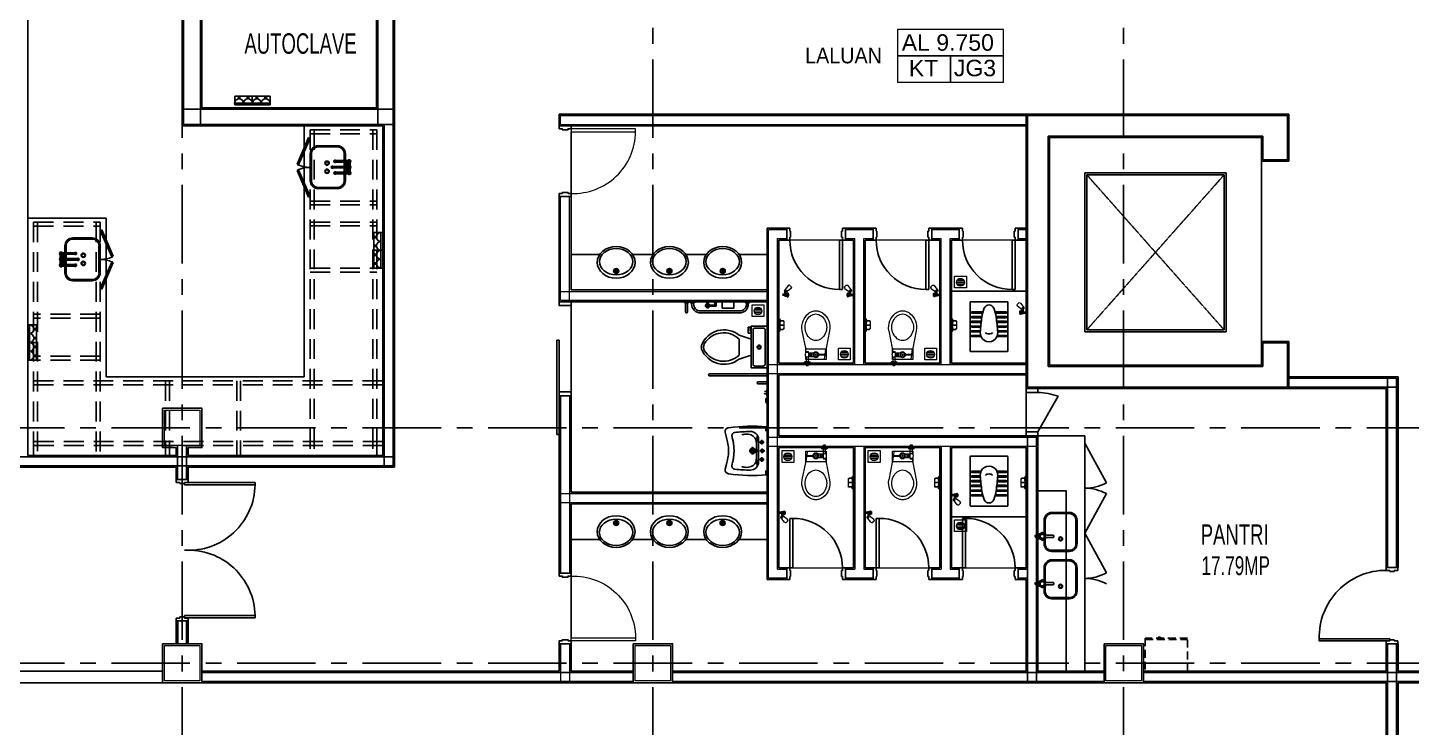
# Model space of a CAD drawing. Header units: millimetres. Extents: x 401562 to 564367, y -269451 to 12039.
# Drawn here: x 486523 to 504159, y -120299 to -111381 of the extents above; entities that cross this region are included whole.
import ezdxf

# ---------------------------------------------------------------- set-up
doc = ezdxf.new("R2010")
doc.units = ezdxf.units.MM
doc.header["$MEASUREMENT"] = 0
for name, pattern in [('CENTER', [2, 1.25, -0.25, 0.25, -0.25]), ('DASHDOT2', [0.5, 0.25, -0.125, 0, -0.125]), ('DASHED', [19.05, 12.7, -6.35]), ('HIDDEN', [0.375, 0.25, -0.125]), ('HIDDEN2', [0.1875, 0.125, -0.0625])]:
    doc.linetypes.add(name, pattern=pattern)
for name, color, linetype in [('17-lwall', 2, 'Continuous'), ('C-door', 1, 'Continuous'), ('FITTING', 2, 'Continuous'), ('G2-text', 3, 'Continuous'), ('GRID', 9, 'Continuous'), ('Hatch-wall', 240, 'Continuous'), ('KODING', 7, 'Continuous'), ('Layer4', 2, 'Continuous'), ('Lift Fitting', 9, 'Continuous'), ('LIFTWALL', 3, 'Continuous'), ('LINE', 1, 'Continuous'), ('PERABUT', 7, 'HIDDEN'), ('sani-fit', 7, 'Continuous'), ('SILING', 8, 'Continuous'), ('Toilet-fitting', 111, 'Continuous'), ('VPORT', 2, 'Continuous'), ('WALL', 3, 'Continuous'), ('WALLEXIST', 1, 'Continuous')]:
    doc.layers.add(name, color=color, linetype=linetype)
doc.layers.add('A-FLOR-OTLN', color=6, linetype='Continuous', lineweight=9)
doc.layers.add('SANI', color=7, linetype='Continuous', lineweight=9)
doc.layers.get('VPORT').off()
doc.styles.add('ARIAL', font='arial.ttf', dxfattribs={"width": 0.65, "height": 1.6})
doc.styles.get("Standard").update_dxf_attribs({"font": 'arial.ttf'})

# ---------------------------------------------------------------- blocks, each defined once
blk = doc.blocks.new('A$C22D05862')
at = {"color": 141}
for p, q in [((0, 34, 163082), (0, 147, 163082)), ((0, 147, 163082), (225, 147, 163082)), ((225, 56, 163082), (0, 56, 163082)), ((225, 34, 163082), (0, 34, 163082)), ((74, 130, 163082), (39, 130, 163082)), ((56, 113, 163082), (56, 147, 163082)), ((187, 130, 163082), (152, 130, 163082)), ((169, 113, 163082), (169, 147, 163082)), ((225, 34, 163082), (225, 147, 163082)), ((225, 147, 163082), (451, 147, 163082)), ((225, 147, 163082), (225, 34, 163082)), ((451, 56, 163082), (225, 56, 163082)), ((451, 34, 163082), (225, 34, 163082)), ((299, 130, 163082), (264, 130, 163082)), ((282, 113, 163082), (282, 147, 163082)), ((412, 130, 163082), (377, 130, 163082)), ((394, 113, 163082), (394, 147, 163082)), ((451, 147, 163082), (451, 34, 163082))]:
    blk.add_line(p, q, dxfattribs=at)
for centre in [(56, 56, 163082), (169, 56, 163082), (282, 56, 163082), (394, 56, 163082)]:
    blk.add_arc(centre, 56.4, 0, 180, dxfattribs=at)
blk = doc.blocks.new('PP')
at = {"layer": 'C-door', "color": 12}
for p, q in [((245161, -8207, 168716), (245161, -8057, 168716)), ((245196, -8057, 168716), (245161, -8057, 168716)), ((245196, -8104, 168716), (245196, -8057, 168716)), ((245211, -8104, 168716), (245196, -8104, 168716)), ((245211, -8160, 168716), (245211, -8104, 168716)), ((246081, -8160, 168715), (246081, -8104, 168715)), ((246081, -8104, 168715), (246096, -8104, 168715)), ((246096, -8057, 168715), (246131, -8057, 168715)), ((246096, -8104, 168715), (246096, -8057, 168715)), ((246131, -8207, 168715), (246131, -8057, 168715)), ((245161, -8207, 168716), (245161, -8207, 168716)), ((245161, -8207, 168716), (245196, -8207, 168716)), ((246096, -8160, 168715), (246081, -8160, 168715)), ((246096, -8207, 168715), (246096, -8160, 168715)), ((246131, -8207, 168715), (246096, -8207, 168715))]:
    blk.add_line(p, q, dxfattribs=at)
at = {"layer": 'C-door', "color": 12, "elevation": 168716}
blk.add_lwpolyline([(245222, -8162), (245222, -9062), (245198, -9062), (245198, -8162)], close=True, dxfattribs=at)
at = {"layer": 'Hatch-wall', "color": 1, "ltscale": 2}
blk.add_arc((245244, -8210, 168715), 852, 268.5062, 0.2022, dxfattribs=at)
blk = doc.blocks.new('P9')
at = {"layer": 'C-door', "color": 12}
for p, q in [((532183, 332523), (533083, 332523)), ((532183, 332523), (532183, 332493)), ((532183, 332493), (533083, 332493)), ((533038, 332560), (533038, 332560)), ((533038, 332560), (533188, 332560)), ((533038, 332560), (533038, 332525)), ((533038, 332525), (533085, 332525)), ((533083, 332523), (533083, 332493)), ((533085, 332525), (533085, 332510)), ((533085, 332510), (533141, 332510)), ((533141, 332525), (533188, 332525)), ((533141, 332510), (533141, 332525)), ((533188, 332525), (533188, 332560)), ((532183, 330827), (533083, 330827)), ((532183, 330797), (532183, 330827)), ((532183, 330797), (533083, 330797)), ((533038, 330760), (533038, 330795)), ((533038, 330795), (533085, 330795)), ((533038, 330760), (533038, 330760)), ((533038, 330760), (533188, 330760)), ((533083, 330797), (533083, 330827)), ((533085, 330810), (533141, 330810)), ((533085, 330795), (533085, 330810)), ((533085, 330795), (533085, 330810)), ((533141, 330810), (533141, 330795)), ((533141, 330795), (533188, 330795)), ((533188, 330795), (533188, 330760))]:
    blk.add_line(p, q, dxfattribs=at)
at = {"layer": 'Hatch-wall', "color": 1, "ltscale": 2}
for centre, start, end in [((533034, 332510), 181.13, 273.2981), ((533034, 330810), 86.7019, 178.87)]:
    blk.add_arc(centre, 851, start, end, dxfattribs=at)
blk = doc.blocks.new('A$C5FFD5661')
at = {"layer": 'PERABUT', "color": 1, "linetype": 'Continuous', "ltscale": 0.3}
for p, q in [((188, 450, 163082), (102, 450, 163082)), ((188, 434, 163082), (102, 434, 163082)), ((188, 497, 163082), (188, 316, 163082)), ((208, 497, 163082), (208, 316, 163082)), ((208, 467, 163082), (263, 467, 163082)), ((263, 450, 163082), (208, 450, 163082)), ((263, 434, 163082), (208, 434, 163082)), ((256, 508, 163082), (216, 508, 163082)), ((216, 487, 163082), (256, 487, 163082)), ((263, 497, 163082), (263, 283, 163082)), ((283, 497, 163082), (283, 283, 163082)), ((283, 467, 163082), (338, 467, 163082)), ((338, 450, 163082), (283, 450, 163082)), ((338, 434, 163082), (283, 434, 163082)), ((331, 508, 163082), (291, 508, 163082)), ((291, 487, 163082), (331, 487, 163082)), ((338, 497, 163082), (338, 316, 163082)), ((358, 497, 163082), (358, 316, 163082)), ((358, 450, 163082), (444, 450, 163082)), ((358, 434, 163082), (444, 434, 163082)), ((0, 347, 163082), (0, 102, 163082)), ((15, 347, 163082), (15, 102, 163082)), ((531, 347, 163082), (531, 102, 163082)), ((546, 347, 163082), (546, 102, 163082)), ((102, 15, 163082), (273, 15, 163082)), ((102, 0, 163082), (273, 0, 163082)), ((444, 15, 163082), (273, 15, 163082)), ((444, 0, 163082), (273, 0, 163082))]:
    blk.add_line(p, q, dxfattribs=at)
for centre, radius, start, end in [((198, 497, 163082), 20.3, 300.5463, 239.4537), ((198, 497, 163082), 10.3, 0, 180), ((273, 497, 163082), 20.3, 300.5463, 239.4537), ((273, 497, 163082), 10.3, 0, 180), ((348, 497, 163082), 20.3, 300.5463, 239.4537), ((348, 497, 163082), 10.3, 0, 180), ((198, 316, 163082), 15.3, 132.3724, 47.6276), ((198, 316, 163082), 10.3, 180, 0), ((273, 283, 163082), 15.3, 132.3724, 47.6276), ((273, 283, 163082), 10.3, 180, 0), ((348, 316, 163082), 15.3, 132.3724, 47.6276), ((348, 316, 163082), 10.3, 180, 0)]:
    blk.add_arc(centre, radius, start, end, dxfattribs=at)
for centre, major_axis, start_param, end_param in [((102, 347, 163082), (64.4, -79.7), 2.467014, 4.032266), ((102, 347, 163082), (61.8, 61.8), 0.785398, 2.356194), ((221, 215, 163082), (23.3, 13.6), -1.315067, 4.968118), ((221, 215, 163082), (9.3, 17.7), 4.409671, 10.692856), ((102, 102, 163082), (72.5, -72.5), 3.926991, 5.497787), ((102, 102, 163082), (61.8, -61.8), 3.926991, 5.497787)]:
    blk.add_ellipse(centre, major_axis=major_axis, ratio=1, start_param=start_param, end_param=end_param, dxfattribs=at)
at = {"layer": 'PERABUT', "color": 1, "linetype": 'Continuous', "ltscale": 0.3, "extrusion": (0, 0, -1)}
for centre, major_axis, start_param, end_param in [((444, 347, 163082), (-64.4, -79.7), 2.467014, 4.032266), ((444, 347, 163082), (-61.8, 61.8), 0.785398, 2.356194), ((325, 215, 163082), (-23.3, 13.6), -1.315067, 4.968118), ((325, 215, 163082), (-9.3, 17.7), 4.409671, 10.692856), ((444, 102, 163082), (-72.5, -72.5), 3.926991, 5.497787), ((444, 102, 163082), (-61.8, -61.8), 3.926991, 5.497787)]:
    blk.add_ellipse(centre, major_axis=major_axis, ratio=1, start_param=start_param, end_param=end_param, dxfattribs=at)
blk = doc.blocks.new('A$C759720D0')
at = {"layer": 'PERABUT', "color": 9, "linetype": 'Continuous'}
for p, q in [((125, 243), (125, 429)), ((140, 237), (140, 429)), ((228, 531), (472, 531)), ((228, 516), (472, 516)), ((560, 429), (560, 102)), ((575, 429), (575, 102)), ((54, 221), (15, 221)), ((17, 190), (54, 190)), ((243, 221), (189, 221)), ((189, 190), (243, 190)), ((125, 102), (125, 168)), ((140, 102), (140, 174)), ((472, 15), (228, 15)), ((472, 0), (228, 0))]:
    blk.add_line(p, q, dxfattribs=at)
at = {"layer": 'PERABUT', "color": 9, "linetype": 'Continuous', "extrusion": (0, 0, -1)}
for centre, major_axis, start_param, end_param in [((228, 429), (-93.7, 41.6), -0.412331, 1.152921), ((228, 429), (61.8, 61.8), 3.926991, 5.497787), ((472, 429), (-72.5, 72.5), 0.785398, 2.356194), ((472, 429), (-61.8, 61.8), 0.785398, 2.356194), ((15, 205), (10.7, 10.7), 3.926991, 5.497787), ((15, 205), (10.7, 10.7), 2.230698, 3.801495), ((40, 310), (53.5, 53.5), 1.437805, 2.227387), ((-20, 205), (53.5, 53.5), 0.390607, 1.180189), ((100, 205), (24.7, 24.7), 2.356194490132813, 8.6393797973124), ((100, 205), (-20.6, 20.6), 3.926991, 10.210176), ((161, 310), (53.5, 53.5), 2.485002, 3.274584), ((221, 205), (-53.5, 53.5), 5.102996, 5.892578), ((183, 329), (13, 108), 2.967954, 3.350417), ((183, 82), (107, 20), 4.56448, 4.946943), ((243, 205), (10.7, 10.7), -0.785398, 2.356194), ((350, 170), (19.1, 19.1), 2.356194489958796, 8.639379797138382), ((350, 170), (14.1, 14.1), 2.356194490057891, 8.639379797237478), ((40, 101), (-59.5, 46.7), 1.034013, 1.823595), ((161, 101), (68.3, 32.5), 4.238087, 5.027669), ((228, 102), (-102, 7), 4.645773, 6.214994), ((228, 102), (61.8, 61.8), 2.356194, 3.926991), ((472, 102), (-72.5, 72.5), 2.356194, 3.926991), ((472, 102), (-61.8, 61.8), 2.356194, 3.926991)]:
    blk.add_ellipse(centre, major_axis=major_axis, ratio=1, start_param=start_param, end_param=end_param, dxfattribs=at)
blk = doc.blocks.new('WC-P1')
at = {"layer": 'SANI', "color": 9, "linetype": 'Continuous'}
for p, q in [((-85, 130), (-306, 173)), ((-18, 130), (-85, 130)), ((-85, 130), (-75, 128)), ((-75, 130), (-75, -128)), ((-29, 122), (-75, 128)), ((-41, 119), (-41, 96)), ((-29, 119), (-41, 119)), ((-28, 96), (-41, 96)), ((-29, 96), (-29, 125)), ((21, 91), (-21, 91)), ((-21, 28), (-21, 91)), ((21, 77), (-21, 77)), ((21, 66), (-21, 66)), ((21, 52), (-21, 52)), ((60, 130), (16, 130)), ((21, 91), (21, 28)), ((28, 98), (85, 98)), ((29, 98), (29, 124)), ((29, 124), (85, 124)), ((60, -130), (60, 130)), ((85, 131), (85, 88)), ((99, 145), (106, 145)), ((99, 74), (106, 74)), ((106, 145), (106, 74)), ((106, 124), (135, 124)), ((106, 98), (135, 98)), ((135, 124), (135, 98)), ((-306, -173), (-85, -130)), ((-85, -130), (-75, -128)), ((-85, -130), (60, -130)), ((-7, -119), (-75, -128)), ((-12, -38), (-12, -34)), ((-7, -125), (-4, -44)), ((0, -44), (-6, -44)), ((1, -131), (-1, -131)), ((0, -44), (6, -44)), ((7, -125), (4, -44)), ((51, -111), (7, -117)), ((12, -38), (12, -34))]:
    blk.add_line(p, q, dxfattribs=at)
for radius in [35.5, 28.7, 25.2, 5.86]:
    blk.add_circle((0, 0), radius, dxfattribs=at)
for centre, radius, start, end in [((-350, -49), 227, 78.9313, 142.4565), ((-414, 0), 146, 161.2287, 180.0001), ((-414, 0), 146, 180.0001, 198.7718), ((-414, 0), 146, 142.4565, 161.2287), ((-412, 0), 108, 141.159, 180.0004), ((-412, 0), 108, 179.9997, 218.8406), ((-350, -50), 188, 38.8404, 141.1596), ((-288, 0), 108, 0.001, 38.8394), ((-288, 0), 108, 321.1606, 359.999), ((-1, 80), 53, 108.3616, 122.1435), ((-28, 88), 7.11, 359.998, 90.0059), ((-1, 80), 53, 71.6385, 108.3615), ((-1, 80), 53, 56.1079, 71.6384), ((28, 91), 7.11, 89.998, 180.002), ((99, 131), 14.2, 89.999, 180.001), ((99, 88), 14.2, 180.0059, 269.9941), ((-414, 0), 146, 198.7718, 217.5423), ((-350, 49), 227, 217.5433, 281.069), ((-350, 50), 188, 218.8405, 321.1595), ((-6, -38), 5.69, 179.9877, 270.0123), ((-1, -125), 5.69, 179.9951, 269.9951), ((1, -125), 5.69, 270.0147, 359.9902), ((6, -38), 5.69, 269.9926, 359.9975), ((50, -101), 10, 277.5968, 0.0014)]:
    blk.add_arc(centre, radius, start, end, dxfattribs=at)
blk = doc.blocks.new('wc2')
at = {"layer": 'Toilet-fitting'}
for p, q in [((0, 231), (0, -231)), ((625, 241), (10, 241)), ((190, 104), (190, 218)), ((205, 111), (205, 218)), ((250, 115), (250, 218)), ((265, 113), (265, 218)), ((310, 110), (310, 218)), ((325, 108), (325, 218)), ((370, 103), (370, 218)), ((385, 101), (385, 218)), ((430, 96), (430, 218)), ((445, 93), (445, 218)), ((490, 85), (490, 218)), ((505, 79), (505, 218)), ((635, 231), (635, -231)), ((190, -104), (190, -218)), ((205, -111), (205, -218)), ((250, -115), (250, -218)), ((265, -113), (265, -218)), ((310, -110), (310, -218)), ((325, -108), (325, -218)), ((370, -103), (370, -218)), ((385, -101), (385, -218)), ((430, -96), (430, -218)), ((445, -93), (445, -218)), ((490, -85), (490, -218)), ((505, -79), (505, -218)), ((625, -241), (10, -241))]:
    blk.add_line(p, q, dxfattribs=at)
for centre, radius, start, end in [((10, 231), 10, 90, 180), ((198, 218), 7.5, 0, 180), ((258, 218), 7.5, 0, 180), ((318, 218), 7.5, 0, 180), ((378, 218), 7.5, 0, 180), ((438, 218), 7.5, 0, 180), ((498, 218), 7.5, 0, 180), ((625, 231), 10, 0, 90), ((237, 0), 112, 86.0816, 273.9184), ((187, 104), 3, 295.7715, 0), ((208, 111), 3, 180, 284.6062), ((376, 0), 150, 167.1604, 192.8396), ((244, 30), 15, 90, 167.1604), ((67, -2482), 2600, 81.7412, 86.0816), ((328, 108), 3, 180, 264.2449), ((367, 103), 3, 263.3814, 0), ((388, 101), 3, 180, 262.9158), ((427, 96), 3, 262.0499, 0), ((369, -404), 500, 68.2251, 81.7412), ((448, 93), 3, 180, 260.9214), ((508, 79), 3, 180, 253.9144), ((530, 0), 65, 291.7749, 68.2251), ((187, -104), 3, 0, 64.2285), ((208, -111), 3, 75.3938, 180), ((244, -30), 15, 192.8396, 270), ((67, 2482), 2600, 273.9184, 278.2588), ((247, -115), 3, 0, 93.9657), ((268, -113), 3, 94.4292, 180), ((307, -110), 3, 0, 95.2907), ((328, -108), 3, 95.7551, 180), ((367, -103), 3, 0, 96.6186), ((388, -101), 3, 97.0842, 180), ((427, -96), 3, 0, 97.9501), ((369, 404), 500, 278.2588, 291.7749), ((448, -93), 3, 99.0786, 180), ((487, -85), 3, 0, 103.6107), ((508, -79), 3, 106.0856, 180), ((10, -231), 10, 180, 270), ((198, -218), 7.5, 180, 0), ((258, -218), 7.5, 180, 0), ((318, -218), 7.5, 180, 0), ((378, -218), 7.5, 180, 0), ((438, -218), 7.5, 180, 0), ((498, -218), 7.5, 180, 0), ((625, -231), 10, 270, 0)]:
    blk.add_arc(centre, radius, start, end, dxfattribs=at)
blk = doc.blocks.new('+9.00m$0$X_t_box_+17-5(26-3-07)$0$JAMB')
blk.add_lwpolyline([(0, 150), (38, 150), (38, 112), (50, 112), (50, 38), (38, 38), (38, 0), (0, 0)], close=True)
blk = doc.blocks.new('A$C350F3D67')
at = {"layer": 'C-door', "linetype": 'Continuous', "lineweight": 0}
for p, q in [((611, 900), (761, 900)), ((611, 0), (761, 0))]:
    blk.add_line(p, q, dxfattribs=at)
blk.add_lwpolyline([(761, 862), (761, 824), (1585, 824), (1585, 862)], close=True, dxfattribs=at)
blk.add_arc((792, 830), 792, 267.7288, 359.5823, dxfattribs=at)
at = {"layer": 'C-door', "linetype": 'Continuous', "lineweight": 0, "rotation": 270}
blk.add_blockref('+9.00m$0$X_t_box_+17-5(26-3-07)$0$JAMB', (611, 900), dxfattribs=at)
at = {"layer": 'C-door', "linetype": 'Continuous', "lineweight": 0, "xscale": -1, "rotation": 270}
blk.add_blockref('+9.00m$0$X_t_box_+17-5(26-3-07)$0$JAMB', (611, 0), dxfattribs=at)
blk = doc.blocks.new('A$C28FE47DC')
at = {"layer": 'C-door'}
for p, q in [((0, 779), (0, 629)), ((40, 779), (0, 779)), ((40, 779), (40, 743)), ((50, 743), (40, 743)), ((50, 743), (50, 665)), ((700, 743), (700, 665)), ((700, 743), (710, 743)), ((750, 779), (710, 779)), ((710, 779), (710, 743)), ((750, 779), (750, 629)), ((40, 629), (0, 629)), ((50, 665), (40, 665)), ((40, 665), (40, 629)), ((673, 629), (673, 0)), ((710, 629), (673, 629)), ((700, 665), (710, 665)), ((710, 665), (710, 629)), ((750, 629), (710, 629)), ((710, 629), (710, 0)), ((710, 0), (673, 0))]:
    blk.add_line(p, q, dxfattribs=at)
blk.add_arc((668, 628), 628, 179.9129, 270.475, dxfattribs=at)
blk = doc.blocks.new('A$C58F160E1')
at = {"layer": 'SANI', "color": 9}
for p, q in [((33, 34), (0, 34)), ((33, 16), (0, 16)), ((72, 146), (25, 83)), ((26, 74), (32, 68)), ((38, 62), (32, 68)), ((33, 9), (33, 67)), ((33, 41), (55, 41)), ((33, 9), (55, 9)), ((110, 109), (46, 61)), ((48, 9), (48, 62)), ((55, 13), (55, 38)), ((57, 43), (62, 48)), ((62, 2), (57, 7)), ((67, 0), (67, 50)), ((73, 48), (78, 43)), ((78, 7), (73, 2)), ((85, 151), (76, 149)), ((80, 13), (80, 38)), ((91, 150), (113, 128)), ((115, 122), (112, 112))]:
    blk.add_line(p, q, dxfattribs=at)
blk.add_circle((41, 76), 10.7, dxfattribs=at)
for centre, radius, start, end in [((30, 79), 6.25, 143.3538, 225.2121), ((43, 66), 6.25, 225, 306.8583), ((62, 38), 7.5, 135, 180), ((62, 13), 7.5, 180, 225), ((67, 43), 7.5, 45, 135), ((67, 8), 7.5, 225, 315), ((77, 143), 6.25, 104.94, 143.3538), ((72, 38), 7.5, 0, 45), ((72, 13), 7.5, 315, 0), ((87, 145), 6.25, 45.2121, 104.94), ((106, 114), 6.25, 306.8494, 345.2632), ((106, 114), 6.25, 306.8583, 345.2632), ((109, 123), 6.25, 345.2632, 45.2121)]:
    blk.add_arc(centre, radius, start, end, dxfattribs=at)
blk = doc.blocks.new('A$C7F091A4F')
at = {"layer": 'SANI', "color": 9}
for p, q in [((583, 364), (583, 267)), ((624, 378), (592, 374)), ((626, 369), (592, 364)), ((624, 378), (634, 386)), ((646, 396), (634, 394)), ((634, 394), (634, 237)), ((646, 396), (646, 234)), ((630, 317), (583, 319)), ((630, 313), (583, 312)), ((626, 262), (592, 266)), ((624, 253), (592, 257)), ((624, 253), (634, 245)), ((646, 234), (634, 237))]:
    blk.add_line(p, q, dxfattribs=at)
for centre, radius, start, end in [((593, 364), 10, 97.1211, 180), ((593, 355), 10, 97.1211, 180), ((315, 315), 315, 359.9893, 11.429), ((593, 276), 10, 180, 262.8789), ((593, 267), 10, 180, 262.8789), ((315, 315), 315, 348.571, 0.0107)]:
    blk.add_arc(centre, radius, start, end, dxfattribs=at)
blk = doc.blocks.new('A$C45FD4DE2')
at = {"layer": 'SANI', "color": 8, "linetype": 'Continuous'}
for p, q in [((124, 69), (24, 69)), ((121, 89), (27, 89)), ((118, 49), (30, 49)), ((108, 109), (40, 109)), ((99, 29), (50, 29))]:
    blk.add_line(p, q, dxfattribs=at)
blk.add_lwpolyline([(0, 150), (150, 150), (150, 0), (0, 0)], close=True, dxfattribs=at)
blk.add_circle((74, 72), 50, dxfattribs=at)
blk = doc.blocks.new('A$C6D00538E')
at = {"layer": 'sani-fit', "color": 1}
for p, q in [((654, 500), (502, 551)), ((616, 576), (616, 652)), ((616, 652), (641, 652)), ((654, 576), (616, 576)), ((641, 652), (641, 602)), ((641, 602), (654, 602)), ((502, 297), (502, 500)), ((654, 297), (502, 246)), ((705, 157), (806, 157))]:
    blk.add_line(p, q, dxfattribs=at)
blk.add_lwpolyline([(654, 132), (857, 132), (857, 665), (654, 665)], close=True, dxfattribs=at)
for points in [[(679, 614), (679, 183)], [(806, 640), (705, 640)], [(832, 183), (832, 614)]]:
    blk.add_lwpolyline(points, dxfattribs=at)
for radius in [25.4, 17.8]:
    blk.add_circle((756, 398), radius, dxfattribs=at)
for centre, radius, start, end in [((309, 309), 309, 51.4691, 157.9714), ((303, 292), 288, 46.3677, 148.9468), ((702, 618), 22.5, 81.8699, 188.1301), ((810, 618), 22.5, 351.8699, 98.1301), ((121, 398), 102, 164.8605, 195.1395), ((309, 488), 309, 202.0284, 308.5307), ((149, 398), 102, 155.7318, 204.2682), ((303, 505), 288, 211.053, 313.6321), ((702, 179), 22.5, 171.8699, 278.1301), ((810, 179), 22.5, 261.8699, 8.1301)]:
    blk.add_arc(centre, radius, start, end, dxfattribs=at)
blk = doc.blocks.new('A$C205F466D')
at = {"layer": 'sani-fit', "color": 1}
for p, q in [((76, 143), (0, 143)), ((0, 140), (0, 143)), ((76, 140), (0, 140)), ((13, 127), (13, 140)), ((64, 127), (13, 127)), ((25, 13), (25, 127)), ((51, 13), (51, 127)), ((64, 127), (64, 140)), ((76, 143), (76, 140)), ((76, 140), (76, 143)), ((76, 143), (152, 143)), ((76, 140), (152, 140)), ((89, 127), (89, 140)), ((89, 127), (140, 127)), ((102, 115), (102, 127)), ((127, 114), (127, 127)), ((140, 127), (140, 140)), ((152, 140), (152, 143)), ((216, 25), (713, 25)), ((216, 0), (713, 0)), ((284, 137), (284, 143)), ((284, 137), (328, 137)), ((290, 92), (322, 92)), ((292, 132), (292, 137)), ((292, 132), (320, 132)), ((297, 132), (297, 119)), ((306, 108), (306, 76)), ((315, 132), (315, 119)), ((320, 132), (320, 137)), ((328, 137), (328, 143)), ((397, 98), (334, 98)), ((397, 86), (334, 86)), ((384, 137), (384, 143)), ((384, 137), (428, 137)), ((392, 132), (392, 137)), ((392, 132), (420, 132)), ((397, 132), (397, 86)), ((400, 87), (400, 86)), ((412, 87), (412, 86)), ((415, 132), (415, 86)), ((420, 132), (420, 137)), ((428, 137), (428, 143)), ((776, 140), (776, 143)), ((776, 143), (852, 143)), ((776, 140), (852, 140)), ((789, 127), (789, 140)), ((789, 127), (840, 127)), ((802, 114), (802, 127)), ((824, 112), (824, 127)), ((840, 127), (840, 140)), ((852, 140), (852, 143))]:
    blk.add_line(p, q, dxfattribs=at)
blk.add_lwpolyline([(491, 62), (641, 62), (641, 143), (491, 143)], close=True, dxfattribs=at)
for centre, radius in [((306, 92), 28.6), ((306, 92), 16.3), ((406, 92), 8), ((406, 92), 6)]:
    blk.add_circle(centre, radius, dxfattribs=at)
for centre, radius, start, end in [((38, 13), 12.7, 180, 0), ((216, 114), 114, 179.819, 270), ((216, 114), 88.9, 179.7672, 270), ((398, 86), 1.55, 180, 0), ((413, 86), 1.55, 180, 0), ((713, 114), 88.9, 270, 0.2328), ((713, 112), 112, 270, 0.1851)]:
    blk.add_arc(centre, radius, start, end, dxfattribs=at)
blk = doc.blocks.new('A$C7E1059CE')
at = {"layer": 'FITTING', "color": 1, "ltscale": 20}
for p, q in [((2330, 4285), (2330, 4247)), ((2345, 3995), (2345, 4298)), ((2235, 4141), (2235, 3995)), ((2247, 4105), (2309, 4105)), ((2278, 4074), (2278, 4136)), ((2115, 3995), (2205, 3995)), ((2160, 3947), (2160, 4044)), ((2235, 3850), (2235, 3995)), ((2247, 3885), (2309, 3885)), ((2251, 3995), (2314, 3995)), ((2278, 3854), (2278, 3916)), ((2283, 3964), (2283, 4026)), ((2345, 3997), (2345, 3693)), ((2330, 3709), (2330, 3746))]:
    blk.add_line(p, q, dxfattribs=at)
for centre, radius in [((2278, 4105), 18), ((2160, 3995), 35), ((2160, 3995), 22.5), ((2278, 3885), 18), ((2283, 3995), 18)]:
    blk.add_circle(centre, radius, dxfattribs=at)
for centre, radius, start, end in [((1862, 4239), 51.8, 99.9677, 188.203), ((2155, 2155), 2155, 85.0876, 98.0719), ((2155, 2155), 2086, 90.5983, 96.1765), ((2135, 4141), 99.9, 0, 90.5983), ((2340, 4298), 5, 0, 85.0876), ((1935, 4189), 40, 96.1765, 194.0617), ((1862, 3752), 51.8, 171.797, 260.0323), ((1935, 3801), 40, 165.9383, 263.8235), ((2155, 5835), 2086, 263.8235, 269.4017), ((2135, 3850), 99.9, 269.4017, 0), ((2155, 5835), 2155, 261.9281, 274.9124), ((2340, 3693), 5, 274.9124, 0)]:
    blk.add_arc(centre, radius, start, end, dxfattribs=at)
blk.add_ellipse((2224, 3995), major_axis=(0, 8.85), ratio=0.4197, dxfattribs=at)
for points, knots in [([(2330, 4284), (2330, 4286), (2329, 4291), (2327, 4296), (2326, 4300), (2326, 4302)], [2.228254, 2.228254, 2.228254, 2.228254, 8.267732, 16.045246, 20.019968, 20.019968, 20.019968, 20.019968]), ([(1810, 4231), (1849, 4091), (1852, 4048), (1853, 4002), (1853, 3995)], [12.036918, 12.036918, 12.036918, 12.036918, 130.454902, 150.342506, 150.342506, 150.342506, 150.342506]), ([(1897, 4179), (1897, 4178), (1897, 4177), (1903, 4155), (1907, 4137), (1912, 4112), (1914, 4103), (1916, 4087), (1917, 4080), (1919, 4066), (1920, 4059), (1921, 4047), (1921, 4041), (1922, 4032), (1922, 4028), (1922, 4022), (1922, 4021), (1922, 4019), (1922, 4018), (1922, 4016), (1923, 4014), (1923, 4009), (1923, 4006), (1923, 4000), (1923, 3997), (1923, 3995)], [34.257294, 34.257294, 34.257294, 34.257294, 35.402149, 35.402149, 58.76738, 58.76738, 72.415229, 72.415229, 86.063078, 86.063078, 99.710927, 99.710927, 113.358776, 113.358776, 123.995806, 123.995806, 128.258729, 128.258729, 130.477998, 130.477998, 135.032453, 135.032453, 144.141362, 144.141362, 150.342506, 150.342506, 150.342506, 150.342506]), ([(2220, 4186), (2217, 4166), (2208, 4103), (2208, 4039), (2208, 3995)], [0, 0, 0, 0, 60.344883, 191.300673, 191.300673, 191.300673, 191.300673]), ([(1810, 3759), (1849, 3900), (1852, 3943), (1853, 3989), (1853, 3995)], [12.036918, 12.036918, 12.036918, 12.036918, 130.454902, 150.342506, 150.342506, 150.342506, 150.342506]), ([(1897, 3811), (1897, 3812), (1897, 3813), (1903, 3836), (1907, 3854), (1912, 3879), (1914, 3888), (1916, 3904), (1917, 3911), (1919, 3925), (1920, 3932), (1921, 3944), (1921, 3949), (1922, 3959), (1922, 3963), (1922, 3968), (1922, 3970), (1922, 3972), (1922, 3973), (1922, 3975), (1923, 3977), (1923, 3982), (1923, 3985), (1923, 3991), (1923, 3993), (1923, 3996)], [34.257294, 34.257294, 34.257294, 34.257294, 35.402149, 35.402149, 58.76738, 58.76738, 72.415229, 72.415229, 86.063078, 86.063078, 99.710927, 99.710927, 113.358776, 113.358776, 123.995806, 123.995806, 128.258729, 128.258729, 130.477998, 130.477998, 135.032453, 135.032453, 144.141362, 144.141362, 150.342506, 150.342506, 150.342506, 150.342506]), ([(2220, 3805), (2217, 3825), (2208, 3888), (2208, 3952), (2208, 3995)], [0, 0, 0, 0, 60.344883, 191.300673, 191.300673, 191.300673, 191.300673])]:
    blk.add_open_spline(points, degree=3, knots=knots, dxfattribs=at)
for points in [[(2210, 4091), (2190, 4160), (2074, 4207), (2024, 4199)], [(2210, 3900), (2190, 3830), (2074, 3784), (2024, 3792)], [(2330, 3709), (2329, 3700), (2327, 3693), (2326, 3689)]]:
    blk.add_spline(points, degree=3, dxfattribs=at)
blk = doc.blocks.new('A$C4A145860')
at = {"layer": 'sani-fit', "color": 9}
for p, q in [((204, 93), (278, 93)), ((241, 130), (241, 56))]:
    blk.add_line(p, q, dxfattribs=at)
for radius in [32, 24.5]:
    blk.add_circle((241, 93), radius, dxfattribs=at)
at = {"layer": 'sani-fit', "color": 1}
blk.add_ellipse((241, 202), major_axis=(-241, 0), ratio=0.837623, dxfattribs=at)
at = {"layer": 'sani-fit', "color": 9}
blk.add_ellipse((241, 212), major_axis=(-214, 0), ratio=0.778805, dxfattribs=at)
blk = doc.blocks.new('A$C208C13F9')
at = {"layer": 'FITTING', "color": 4}
for p, q in [((750, 725), (750, 2750)), ((750, 2750), (2550, 2750)), ((775, 750), (775, 2725)), ((775, 2725), (2525, 2725)), ((2525, 750), (2525, 2725)), ((2550, 2750), (2550, 725)), ((2550, 725), (750, 725)), ((2525, 750), (775, 750))]:
    blk.add_line(p, q, dxfattribs=at)
at = {"layer": 'Lift Fitting', "linetype": 'DASHDOT2'}
for p, q in [((775, 2725), (2525, 750)), ((2525, 2725), (775, 750))]:
    blk.add_line(p, q, dxfattribs=at)
at = {"layer": 'LIFTWALL'}
for p, q in [((18, 3482), (3332, 3482)), ((18, 3482), (18, 18)), ((3332, 3482), (3332, 2918)), ((282, 3218), (3018, 3218)), ((282, 3218), (282, 282)), ((3018, 3218), (3018, 2918)), ((3332, 2918), (3018, 2918)), ((3018, 582), (3018, 282)), ((3332, 582), (3018, 582)), ((3332, 582), (3332, 18)), ((3018, 282), (282, 282)), ((18, 18), (3332, 18))]:
    blk.add_line(p, q, dxfattribs=at)
at = {"layer": 'LINE', "color": 9, "linetype": 'Continuous', "ltscale": 2000}
for p, q in [((0, 3500), (3350, 3500)), ((0, 3500), (0, 0)), ((3350, 3500), (3350, 2900)), ((300, 3200), (3000, 3200)), ((300, 3200), (300, 300)), ((3000, 3200), (3000, 2900)), ((3350, 2900), (3000, 2900)), ((3000, 600), (3000, 300)), ((3350, 600), (3000, 600)), ((3350, 600), (3350, 0)), ((3000, 300), (300, 300)), ((0, 0), (3350, 0))]:
    blk.add_line(p, q, dxfattribs=at)

msp = doc.modelspace()

# ---------------------------------------------------------------- linework, layer by layer
at = {"color": 4}
for p, q in [((490048.2, -112633.3, -163082.3), (490048.2, -115832.5, -163082.3)), ((491048.2, -112633.3), (490048.2, -112633.3, -163082.3)), ((487523.2, -113810.3), (486523.2, -113810.3)), ((487523.2, -113810.3), (487523.2, -115832.5)), ((499247.6, -114738.5), (498297.6, -114738.5)), ((490048.2, -115832.5), (487523.2, -115832.5)), ((499247.6, -117614.4), (498297.6, -117614.4))]:
    msp.add_line(p, q, dxfattribs=at)
at = {"color": 9, "linetype": 'DASHED', "ltscale": 20}
for p, q in [((490123.2, -112683.3, -53035.6), (490123.2, -116832.9, -53035.6)), ((490173.2, -112683.3, -53035.6), (490173.2, -116832.9, -53035.6)), ((490923.2, -112683.3, -53035.6), (490923.2, -116832.9, -53035.6)), ((490973.2, -112683.3, -53035.6), (490973.2, -116832.9, -53035.6)), ((490123.2, -113591.1, -53035.6), (490973.2, -113591.1, -53035.6)), ((490123.2, -113641.1, -53035.6), (490973.2, -113641.1, -53035.6)), ((486598.2, -113860.2, 110046.7), (486598.2, -116832.5, 110046.7)), ((486648.2, -113860.2, 110046.7), (486648.2, -116832.5, 110046.7)), ((487398.2, -113860.3, 110046.7), (487398.2, -116832.5, 110046.7)), ((487448.2, -113860.3, 110046.7), (487448.2, -116832.5, 110046.7)), ((490123.2, -113858.3, -140302), (490973.2, -113858.3, -140302)), ((490123.2, -113908.3, -140302), (490973.2, -113908.3, -140302)), ((490123.2, -114445.8, -128911.9), (490973.2, -114445.8, -128911.9)), ((490123.2, -114495.8, -128911.9), (490973.2, -114495.8, -128911.9)), ((487448.2, -115032.8, 22780.3), (486598.2, -115032.8, 22780.3)), ((487448.2, -115082.8, 22780.3), (486598.2, -115082.8, 22780.3)), ((487448.2, -115570.3, 34170.5), (486598.2, -115570.3, 34170.5)), ((487448.2, -115620.3, 34170.5), (486598.2, -115620.3, 34170.5)), ((488279.4, -115882.5, 110046.7), (488279.4, -116832.5, 110046.7)), ((488329.4, -115882.5, 110046.7), (488329.4, -116832.5, 110046.7)), ((489187.2, -115882.5), (489187.2, -116832.5)), ((489237.2, -115882.5), (489237.2, -116832.5)), ((491048.2, -116657.5, 110046.7), (486598.2, -116657.5, 110046.7)), ((491048.2, -116707.5, 110046.7), (486598.2, -116707.5, 110046.7))]:
    msp.add_line(p, q, dxfattribs=at)
at = {"color": 9}
for p, q in [((490104.1, -112783, -53035.6), (489957.7, -113121, -53035.6)), ((490123.2, -112791.3, -53035.6), (489976.9, -113129.3, -53035.6)), ((490123.2, -112791.3, -53035.6), (490104.1, -112783, -53035.6)), ((489976.9, -113129.3, -53035.6), (489957.7, -113121, -53035.6)), ((489976.9, -113193.7, -53035.6), (489957.7, -113201.9, -53035.6)), ((490104.1, -113540, -53035.6), (489957.7, -113201.9, -53035.6)), ((490123.2, -113531.7, -53035.6), (489976.9, -113193.7, -53035.6)), ((490104.1, -113540, -53035.6), (490123.2, -113531.7, -53035.6)), ((487448.2, -113965.8, 110046.7), (487467.3, -113957.6, 110046.7)), ((487448.2, -113965.8, 110046.7), (487594.5, -114303.8, 110046.7)), ((487467.3, -113957.6, 110046.7), (487613.6, -114295.6, 110046.7)), ((487448.2, -114706.2, 110046.7), (487594.5, -114368.2, 110046.7)), ((487467.3, -114714.5, 110046.7), (487613.6, -114376.5, 110046.7)), ((487594.5, -114303.8, 110046.7), (487613.6, -114295.6, 110046.7)), ((487594.5, -114368.2, 110046.7), (487613.6, -114376.5, 110046.7)), ((487467.3, -114714.5, 110046.7), (487448.2, -114706.2, 110046.7))]:
    msp.add_line(p, q, dxfattribs=at)
at = {"color": 9, "linetype": 'DASHED', "ltscale": 20, "elevation": -163082.3}
for points in [[(490123.2, -112683.3), (490973.2, -112683.3)], [(490123.2, -112733.2), (490973.2, -112733.3)]]:
    msp.add_lwpolyline(points, dxfattribs=at)
at = {"color": 9, "linetype": 'DASHED', "ltscale": 20}
for points in [[(486598.2, -113860.2), (487448.2, -113860.3)], [(486598.2, -113910.2), (487448.2, -113910.3)], [(486598.2, -115882.4), (491048.2, -115882.5)], [(486598.2, -115932.4), (491048.2, -115932.5)]]:
    msp.add_lwpolyline(points, dxfattribs=at)
at = {"color": 9}
for centre, start, end in [((490123.2, -112770.5, -53035.6), 246.5897, 270), ((490123.2, -113552.5, -53035.6), 90, 113.4103), ((487448.2, -113945, 110046.7), 270, 293.4103), ((487448.2, -114727, 110046.7), 66.5897, 90)]:
    msp.add_arc(centre, 391, start, end, dxfattribs=at)
at = {"layer": '17-lwall', "color": 4, "ltscale": 26}
for p, q in [((493448.2, -114272.3), (493815.8, -114272.3)), ((494231.5, -114272.3), (494494.6, -114272.3)), ((494910.4, -114272.3), (495173.5, -114272.3)), ((495589.2, -114272.3), (495947.6, -114272.3)), ((493448.2, -117904.6), (493815.8, -117904.6)), ((494231.5, -117904.6), (494494.6, -117904.6)), ((494910.4, -117904.6), (495173.5, -117904.6)), ((495589.2, -117904.6), (495947.6, -117904.6))]:
    msp.add_line(p, q, dxfattribs=at)
at = {"layer": 'A-FLOR-OTLN', "color": 6, "linetype": 'Continuous', "ltscale": 12}
msp.add_line((491198.2, -113029.7), (491198.2, -111652.7), dxfattribs=at)
at = {"layer": 'A-FLOR-OTLN', "color": 9, "linetype": 'Continuous', "ltscale": 12}
for p, q in [((496870.6, -114088.5), (496237.6, -114088.5)), ((497970.6, -114088.5), (497337.6, -114088.5)), ((499070.6, -114088.5), (498437.6, -114088.5)), ((496274.6, -118264.4), (496907.6, -118264.4)), ((497374.6, -118264.4), (498007.6, -118264.4)), ((498474.6, -118264.4), (499107.6, -118264.4))]:
    msp.add_line(p, q, dxfattribs=at)
at = {"layer": 'A-FLOR-OTLN', "color": 6, "linetype": 'Continuous', "ltscale": 12}
for points in [[(488267, -116257.9), (488718.1, -116257.9), (488718.1, -116707.9), (488267, -116707.9)], [(488267, -119258), (488718.1, -119258), (488718.1, -119708), (488267, -119708)], [(494267, -119258), (494718.1, -119258), (494718.1, -119708), (494267, -119708)], [(500267, -119258), (500718.1, -119258), (500718.1, -119708), (500267, -119708)]]:
    msp.add_lwpolyline(points, close=True, dxfattribs=at)
at = {"layer": 'GRID', "linetype": 'CENTER', "ltscale": 800}
for p, q in [((488492, -97385.4), (488491.7, -125482.9)), ((494492, -97385.4), (494491.7, -125482.9)), ((500492, -97385.3), (500491.7, -125482.9)), ((520591.9, -116482.9), (451392.5, -116482.9)), ((520591.9, -119482.9), (451392.5, -119482.9))]:
    msp.add_line(p, q, dxfattribs=at)
at = {"layer": 'Hatch-wall', "color": 1, "ltscale": 2}
for p, q in [((499247.7, -115982.4), (499397.7, -115982.4)), ((499247.7, -116032.4), (499247.7, -115982.4)), ((499397.7, -116032.4), (499247.7, -116032.4)), ((499397.7, -115982.4), (499397.7, -116032.4)), ((499397.7, -116532.4), (499659.2, -116079.5)), ((499247.7, -116582.4), (499247.7, -116532.4)), ((499247.7, -116532.4), (499397.7, -116532.4)), ((499397.7, -116532.4), (499397.7, -116582.4)), ((499397.7, -116582.4), (499247.7, -116582.4))]:
    msp.add_line(p, q, dxfattribs=at)
msp.add_arc((499397.7, -116782.4), 750, 69.59339, 90, dxfattribs=at)
at = {"layer": 'KODING', "color": 1, "linetype": 'Continuous'}
for p, q in [((497610.8, -111740.9), (498961.2, -111740.9)), ((498286, -112076.3), (498286, -111740.9))]:
    msp.add_line(p, q, dxfattribs=at)
at = {"layer": 'KODING', "color": 7, "linetype": 'Continuous', "lineweight": 20}
msp.add_lwpolyline([(498961.2, -112076.3), (498961.2, -111405.6), (497610.8, -111405.6), (497610.8, -112076.3)], close=True, dxfattribs=at)
at = {"layer": 'Layer4', "color": 7}
for p, q in [((496197.6, -118264.4), (496197.6, -118414.4)), ((496947.6, -118264.4), (496947.6, -118414.4)), ((497297.6, -118264.4), (497297.6, -118414.4)), ((498047.6, -118264.4), (498047.6, -118414.4)), ((498397.6, -118264.4), (498397.6, -118414.4)), ((499147.6, -118264.4), (499147.6, -118414.4))]:
    msp.add_line(p, q, dxfattribs=at)
at = {"layer": 'LINE', "color": 9, "linetype": 'Continuous', "ltscale": 2000}
for p, q in [((488492.4, -112633.3), (488492.4, -110732.9)), ((488742.4, -112403.3), (488742.4, -110732.9)), ((490968.2, -112403.3), (490968.2, -110582.9)), ((488742.4, -112403.3), (490968.2, -112403.3)), ((493298.2, -112632.4), (493298.2, -112482.4)), ((493298.2, -112482.4), (499247.6, -112482.4)), ((488492.4, -112633.3), (491048.2, -112633.3)), ((493298.2, -112632.4), (499247.6, -112632.4)), ((502247.6, -113082.4), (502247.6, -115382.4)), ((493298.2, -114874.5), (493298.2, -113532.4)), ((493448.2, -114724.5), (493448.2, -113532.4)), ((496197.6, -113938.5), (495947.6, -113938.5)), ((495947.6, -118414.4), (495947.6, -113938.5)), ((496097.6, -114088.5), (496197.6, -114088.5)), ((496097.6, -115656.4), (496097.6, -114088.5)), ((496097.6, -115656.4), (496097.6, -114088.5)), ((497297.6, -113938.5), (496947.6, -113938.5)), ((496947.6, -114088.5), (497047.6, -114088.5)), ((497047.6, -115656.4), (497047.6, -114088.5)), ((497197.6, -114088.5), (497297.6, -114088.5)), ((497197.6, -115656.4), (497197.6, -114088.5)), ((498397.6, -113938.5), (498047.6, -113938.5)), ((498047.6, -114088.5), (498147.6, -114088.5)), ((498147.6, -115656.4), (498147.6, -114088.5)), ((498297.6, -114088.5), (498397.6, -114088.5)), ((498297.6, -115656.4), (498297.6, -114088.5)), ((499247.6, -113938.5), (499147.6, -113938.5)), ((499147.6, -114088.5), (499247.6, -114088.5)), ((493448.2, -114724.5), (495947.6, -114724.5)), ((493298.2, -114874.5), (495947.6, -114874.5)), ((496097.6, -115656.4), (497047.6, -115656.4)), ((497197.6, -115656.4), (498147.6, -115656.4)), ((498297.6, -115656.4), (499247.6, -115656.4)), ((496097.6, -115806.4), (499247.6, -115806.4)), ((496097.6, -116582.4), (496097.6, -115806.4)), ((499247.7, -116532.4), (499247.7, -115806.4)), ((502597.6, -115832.4), (503989.2, -115832.4)), ((502597.6, -115982.4), (503839.1, -115982.4)), ((493298.2, -116076.7), (493298.2, -118333)), ((493448.2, -116074.5), (493448.2, -117302.4)), ((496097.6, -116582.4), (499397.7, -116582.4)), ((496097.6, -116732.4), (497047.6, -116732.4)), ((496097.6, -118264.4), (496097.6, -116732.4)), ((497047.6, -116732.4), (497047.6, -118264.4)), ((497197.6, -116732.4), (498147.6, -116732.4)), ((497197.6, -116732.4), (497197.6, -118264.4)), ((498147.6, -116732.4), (498147.6, -118264.4)), ((498297.6, -116732.4), (499247.6, -116732.4)), ((498297.6, -116732.4), (498297.6, -118264.4)), ((493448.2, -117302.4), (495947.6, -117302.4)), ((493448.2, -117452.4), (493448.2, -118333)), ((493448.2, -117452.4), (495947.6, -117452.4)), ((496097.6, -118264.4), (496197.6, -118264.4)), ((496947.6, -118264.4), (497047.6, -118264.4)), ((497197.6, -118264.4), (497297.6, -118264.4)), ((498047.6, -118264.4), (498147.6, -118264.4)), ((498297.6, -118264.4), (498397.6, -118264.4)), ((499147.6, -118264.4), (499247.6, -118264.4)), ((496197.6, -118414.4), (495947.6, -118414.4)), ((497297.6, -118414.4), (496947.6, -118414.4)), ((498397.6, -118414.4), (498047.6, -118414.4)), ((499247.6, -118414.4), (499147.6, -118414.4)), ((493298.2, -119233), (493298.2, -119583)), ((493448.2, -119233), (493448.2, -119583)), ((488743.1, -119583), (493298.2, -119583)), ((488743.1, -119733), (500241.3, -119733)), ((493448.2, -119583), (494242, -119583)), ((494743.1, -119583), (499247.6, -119583)), ((499397.6, -119583), (500241.3, -119583)), ((500743.1, -119583), (503839.1, -119583)), ((500743.1, -119733), (503839.1, -119733)), ((503989.2, -119583), (506239.3, -119583)), ((503989.2, -119733), (506566.9, -119733))]:
    msp.add_line(p, q, dxfattribs=at)
at = {"layer": 'LINE', "color": 9, "linetype": 'Continuous', "ltscale": 12}
for p, q in [((493448.2, -112708.4), (493448.2, -113494.4)), ((493448.2, -116024.5), (493448.2, -114924.5)), ((493448.2, -118371), (493448.2, -119157))]:
    msp.add_line(p, q, dxfattribs=at)
at = {"layer": 'LINE', "color": 9, "linetype": 'Continuous', "ltscale": 2000}
msp.add_lwpolyline([(488416.8, -116732.9), (488242, -116732.9), (488242, -116232.9), (488743.1, -116232.9), (488743.1, -116732.9), (488566.8, -116732.9)], dxfattribs=at)
for points in [[(488242, -119233), (488743.1, -119233), (488743.1, -119733), (488242, -119733)], [(494242, -119233), (494743.1, -119233), (494743.1, -119733), (494242, -119733)], [(500242, -119233), (500743.1, -119233), (500743.1, -119733), (500242, -119733)]]:
    msp.add_lwpolyline(points, close=True, dxfattribs=at)
at = {"layer": 'PERABUT', "color": 40, "linetype": 'ByBlock', "ltscale": 800}
for p, q in [((499397.7, -116582.4), (499997.6, -116582.4)), ((499997.6, -116582.4), (499997.6, -119583)), ((499997.6, -116676), (500271.6, -117181.5)), ((499997.6, -117826), (500271.6, -117320.5)), ((499997.6, -117826), (500271.6, -118331.5))]:
    msp.add_line(p, q, dxfattribs=at)
at = {"layer": 'PERABUT', "color": 40, "linetype": 'HIDDEN2', "ltscale": 800}
for p, q in [((500766.7, -119178), (501306.7, -119178)), ((500931.7, -119148), (500961.7, -119148)), ((500931.7, -119163), (500931.7, -119148)), ((500946.7, -119178), (500946.7, -119148)), ((500961.7, -119148), (500961.7, -119163))]:
    msp.add_line(p, q, dxfattribs=at)
at = {"layer": 'PERABUT', "color": 40, "linetype": 'ByBlock', "ltscale": 800}
msp.add_lwpolyline([(499397.6, -117283), (499397.6, -119583), (499757.6, -119583), (499757.6, -117283), (499397.6, -117283)], dxfattribs=at)
at = {"layer": 'PERABUT', "color": 40, "linetype": 'HIDDEN2', "ltscale": 800}
msp.add_lwpolyline([(500766.7, -119163), (500766.7, -119583), (501306.7, -119583), (501306.7, -119163)], close=True, dxfattribs=at)
at = {"layer": 'PERABUT', "color": 40, "linetype": 'ByBlock', "ltscale": 800}
for centre, start, end in [((499997.6, -116676), 270, 298.45733), ((499997.6, -117826), 61.54267, 90), ((499997.6, -117826), 270, 298.45733), ((499997.6, -118976), 61.54267, 90)]:
    msp.add_arc(centre, 575, start, end, dxfattribs=at)
at = {"layer": 'sani-fit', "color": 1}
for p, q in [((495215.1, -115794.5), (495944.4, -115794.5)), ((495215.1, -115819.9), (495944.4, -115819.9)), ((495833.3, -115895.7), (495947.6, -115895.7)), ((495833.3, -115921.1), (495947.6, -115921.1)), ((495914.3, -116017.3), (495944.4, -116017.3)), ((495914.3, -116020.7), (495914.3, -116017.3)), ((495944.4, -115995.3), (495947.6, -115995.3)), ((495944.4, -116071.5), (495944.4, -115995.3)), ((495947.6, -116071.5), (495947.6, -115995.3)), ((495914.3, -116049.5), (495914.3, -116046.1)), ((495914.3, -116049.5), (495944.4, -116049.5)), ((495931.7, -116160), (495931.7, -116109.2)), ((495931.7, -116109.2), (495944.4, -116109.2)), ((495931.7, -116160), (495944.4, -116160)), ((495947.6, -116071.5), (495944.4, -116071.5)), ((495944.4, -116172.7), (495944.4, -116096.5)), ((495944.4, -116096.5), (495947.6, -116096.5)), ((495947.6, -116172.7), (495944.4, -116172.7)), ((495947.6, -116172.7), (495947.6, -116096.5))]:
    msp.add_line(p, q, dxfattribs=at)
for centre in [(495215.1, -115807.2), (495833.3, -115908.4)]:
    msp.add_arc(centre, 12.7, 90, 270, dxfattribs=at)
at = {"layer": 'SILING', "color": 9}
for p, q in [((486523.2, -116832.9), (486523.2, -110583)), ((491198.2, -110732.9), (491198.2, -116982.9)), ((491048.2, -112633.3), (491048.2, -116832.9)), ((503989.2, -118262.9), (503989.2, -115832.4)), ((499247.6, -116582.4), (499247.6, -115982.4)), ((503839.1, -118262.9), (503839.1, -115982.4)), ((486598.5, -116682.9), (486598.5, -116832.9)), ((488416.8, -116832.9), (488416.8, -116732.9)), ((488566.8, -116832.9), (488566.8, -116732.9)), ((490973.5, -116832.9, -163082.3), (490973.5, -116682.9, -163082.3)), ((499247.6, -118264.4), (499247.6, -116732.4)), ((499397.6, -119583), (499397.7, -116582.4)), ((488416.8, -116832.9), (486523.2, -116832.9)), ((491048.2, -116832.9), (488566.8, -116832.9)), ((486373.2, -116982.9), (488416.8, -116982.9)), ((488416.9, -117142), (488416.8, -116982.9)), ((488566.9, -117142), (488566.8, -116982.9)), ((488566.8, -116982.9), (491198.2, -116982.9)), ((499247.6, -119583), (499247.6, -118414.4)), ((488417.6, -119233.1), (488417.5, -118942)), ((488567.6, -119233), (488567.5, -118942)), ((503839.1, -119583), (503839.1, -119232.9)), ((503989.2, -119583), (503989.2, -119232.9)), ((503839.1, -125732.9), (503839.1, -119733)), ((503989.1, -125582.9), (503989.2, -119733))]:
    msp.add_line(p, q, dxfattribs=at)
at = {"layer": 'WALL'}
for p, q in [((490986.2, -112615.3), (490986.2, -110500.9)), ((491180.1, -110500.9), (491180.2, -116964.9)), ((488510.4, -112615.3), (488510.4, -110732.9)), ((488724.4, -112615.3), (488724.4, -110732.9)), ((488510.4, -112421.3), (491180.1, -112421.3)), ((488510.4, -112615.3), (491180.1, -112615.3)), ((491066.2, -112615.3), (491066.2, -116964.9)), ((502597.6, -115850.4), (503971.2, -115850.4)), ((503857.1, -118262.9), (503857.1, -115850.4)), ((503971.1, -118262.9), (503971.2, -115850.4)), ((502597.6, -115964.4), (503971.2, -115964.4)), ((488434.9, -117142), (488434.8, -116707.9)), ((488548.9, -117142), (488548.8, -116707.9)), ((499265.5, -119715), (499265.5, -116600.4)), ((499379.6, -119715), (499379.6, -116600.4)), ((486391.2, -116850.9), (491180.2, -116850.9)), ((486391.2, -116964.9), (491180.2, -116964.9)), ((488435.6, -119233.1), (488435.5, -118942)), ((488549.6, -119233), (488549.5, -118942)), ((503857.1, -125714.9), (503857.1, -119232.9)), ((503971, -125714.9), (503971.1, -119232.9)), ((488743.1, -119601), (494242, -119601)), ((488743.1, -119715), (494242, -119715)), ((494743.1, -119601), (500241.3, -119601)), ((494743.1, -119715), (500241.3, -119715)), ((500743.1, -119601), (506239.3, -119601.1)), ((500743.1, -119715), (506239.3, -119715))]:
    msp.add_line(p, q, dxfattribs=at)
at = {"layer": 'WALL', "linetype": 'Continuous', "lineweight": 0}
for p, q in [((493316.2, -112614.4), (493316.2, -112500.4)), ((493316.2, -112500.4), (499247.6, -112500.4)), ((493316.2, -112614.4), (499247.6, -112614.4)), ((493316.2, -114856.5), (493316.2, -113532.4)), ((493430.2, -114856.5), (493430.2, -113532.4)), ((496197.6, -113956.5), (495965.6, -113956.5)), ((495965.6, -118396.4), (495965.6, -113956.5)), ((496079.6, -114070.5), (496197.6, -114070.5)), ((496079.6, -118282.4), (496079.6, -114070.5)), ((497297.6, -113956.5), (496947.6, -113956.5)), ((496947.6, -114070.5), (497065.6, -114070.5)), ((497065.6, -115674.4), (497065.6, -114070.5)), ((497179.6, -114070.5), (497297.6, -114070.5)), ((497179.6, -115674.4), (497179.6, -114070.5)), ((498397.6, -113956.5), (498047.6, -113956.5)), ((498047.6, -114070.5), (498165.6, -114070.5)), ((498165.6, -115674.4), (498165.6, -114070.5)), ((498279.6, -114070.5), (498397.6, -114070.5)), ((498279.6, -115674.4), (498279.6, -114070.5)), ((499247.6, -113956.5), (499147.6, -113956.5)), ((499147.6, -114070.5), (499247.6, -114070.5)), ((493316.2, -114742.5), (495965.6, -114742.5)), ((493316.2, -114856.5), (495965.6, -114856.5)), ((495965.6, -115674.4), (499247.6, -115674.4)), ((495965.6, -115788.4), (499247.6, -115788.4)), ((493316.2, -116074.5), (493316.2, -118333)), ((493430.2, -116074.5), (493430.2, -118333)), ((495965.6, -116600.4), (499379.6, -116600.4)), ((495965.6, -116714.4), (499379.6, -116714.4)), ((497065.6, -116714.4), (497065.6, -118282.4)), ((497179.6, -116714.4), (497179.6, -118282.4)), ((498165.6, -116714.4), (498165.6, -118282.4)), ((498279.6, -116714.4), (498279.6, -118282.4)), ((493316.2, -117320.4), (495947.6, -117320.4)), ((493316.2, -117434.4), (495947.6, -117434.4)), ((496079.6, -118282.4), (496197.6, -118282.4)), ((496947.6, -118282.4), (497065.6, -118282.4)), ((497179.6, -118282.4), (497297.6, -118282.4)), ((498047.6, -118282.4), (498165.6, -118282.4)), ((498279.6, -118282.4), (498397.6, -118282.4)), ((499147.6, -118282.4), (499265.5, -118282.4)), ((496197.6, -118396.4), (495965.6, -118396.4)), ((497297.6, -118396.4), (496947.6, -118396.4)), ((498397.6, -118396.4), (498047.6, -118396.4)), ((499265.5, -118396.4), (499147.6, -118396.4)), ((493316.2, -119233), (493316.2, -119715)), ((493430.2, -119233), (493430.2, -119715))]:
    msp.add_line(p, q, dxfattribs=at)
at = {"layer": 'WALL', "color": 7}
for p, q in [((488242, -119583.1), (482743.1, -119583)), ((488242, -119733), (482743.1, -119733))]:
    msp.add_line(p, q, dxfattribs=at)
at = {"layer": 'WALLEXIST'}
for points in [[(493448.2, -114924.5), (493298.2, -114924.5), (493298.2, -114874.5), (493448.2, -114874.5)], [(493298.2, -115365.5), (493267.9, -115365.5), (493267.9, -116565.5), (493298.2, -116565.5)], [(493448.2, -116074.5), (493298.2, -116074.5), (493298.2, -116024.5), (493448.2, -116024.5)]]:
    msp.add_lwpolyline(points, close=True, dxfattribs=at)

# ---------------------------------------------------------------- block references
at = {"layer": 'A-FLOR-OTLN', "color": 6, "linetype": 'Continuous', "ltscale": 12}
for name, p in [('A$C208C13F9', (499247.6, -115982.4)), ('A$C350F3D67', (492687.2, -113532.4)), ('A$C28FE47DC', (496197.6, -114717.2)), ('A$C28FE47DC', (497297.6, -114717.2)), ('A$C28FE47DC', (498397.6, -114717.2)), ('A$C4A145860', (493783, -114575.5)), ('A$C4A145860', (494461.8, -114575.5)), ('A$C4A145860', (495140.7, -114575.5)), ('A$C45FD4DE2', (498337.6, -114698.5)), ('A$C58F160E1', (496142.7, -114812.9)), ('A$C205F466D', (494883.3, -115017.4)), ('A$C45FD4DE2', (495757.6, -115064.5)), ('A$C6D00538E', (495090.3, -115850.9)), ('A$C45FD4DE2', (496857.6, -115616.4)), ('A$C45FD4DE2', (497957.6, -115616.4)), ('A$C7E1059CE', (493603, -120769.5)), ('A$C45FD4DE2', (496137.6, -116922.4)), ('A$C45FD4DE2', (497237.6, -116922.4)), ('A$C45FD4DE2', (498337.6, -117804.4))]:
    msp.add_blockref(name, p, dxfattribs=at)
at = {"layer": 'A-FLOR-OTLN', "color": 6, "linetype": 'Continuous', "ltscale": 12, "xscale": -1}
for name, p in [('A$C58F160E1', (497047.6, -114812.9)), ('A$C58F160E1', (498147.6, -114812.9)), ('A$C58F160E1', (499247.6, -115037.3)), ('A$C7F091A4F', (496743.8, -115487.2)), ('A$C7F091A4F', (497843.8, -115487.2)), ('A$C7F091A4F', (498943.8, -115487.2))]:
    msp.add_blockref(name, p, dxfattribs=at)
at = {"layer": 'A-FLOR-OTLN', "color": 6, "linetype": 'Continuous', "ltscale": 12, "xscale": -1, "rotation": 180}
for name, p in [('A$C7F091A4F', (496401.3, -116865.7)), ('A$C7F091A4F', (497501.3, -116865.7)), ('A$C7F091A4F', (498601.3, -116865.7)), ('A$C58F160E1', (498297.6, -117315.6)), ('A$C58F160E1', (496097.6, -117540)), ('A$C58F160E1', (497197.6, -117540)), ('A$C350F3D67', (492687.2, -118333))]:
    msp.add_blockref(name, p, dxfattribs=at)
at = {"layer": 'A-FLOR-OTLN', "color": 6, "linetype": 'Continuous', "ltscale": 12, "rotation": 180}
for name, p in [('A$C4A145860', (494264.3, -117601.4)), ('A$C4A145860', (494943.2, -117601.4)), ('A$C4A145860', (495622, -117601.4)), ('A$C28FE47DC', (496947.6, -117635.7)), ('A$C28FE47DC', (498047.6, -117635.7)), ('A$C28FE47DC', (499147.6, -117635.7))]:
    msp.add_blockref(name, p, dxfattribs=at)
at = {"layer": 'LINE', "color": 1}
msp.add_blockref('A$C22D05862', (489161.6, -112400.7), dxfattribs=at)
at = {"layer": 'LINE', "color": 1, "xscale": -1}
for name, p, rotation in [('A$C5FFD5661', (490124.4, -113432.9, -216117.9), 270), ('A$C22D05862', (491082, -113994, -326164.7), 90)]:
    msp.add_blockref(name, p, dxfattribs=dict(at, rotation=rotation))
at = {"layer": 'LINE', "color": 1}
for name, p, rotation in [('A$C5FFD5661', (487447, -114607.4, -53035.6), 89.99999999999999), ('A$C22D05862', (486489.4, -115168.6, -163082.3), 270)]:
    msp.add_blockref(name, p, dxfattribs=dict(at, rotation=rotation))
at = {"layer": 'PERABUT', "xscale": 0.9330452212875533, "yscale": 0.9330452212875533, "zscale": 0.9330452212875533}
for p in [(499361.4, -118056.3), (499361.4, -118660.1)]:
    msp.add_blockref('A$C759720D0', p, dxfattribs=at)
at = {"layer": 'SANI', "xscale": -1}
for p, rotation in [((496569.3, -115550.1), 90), ((497674.7, -115550.1), 90), ((496569.3, -116838.7), 270), ((497674.7, -116838.7), 270)]:
    msp.add_blockref('WC-P1', p, dxfattribs=dict(at, rotation=rotation))
at = {"layer": 'Toilet-fitting', "xscale": -1, "rotation": 269.9995633030701}
msp.add_blockref('wc2', (498775.9, -115508.8), dxfattribs=at)
at = {"layer": 'Toilet-fitting', "rotation": 270.0004366969298}
msp.add_blockref('wc2', (498775.9, -116844.1), dxfattribs=at)
at = {"layer": 'VPORT', "color": 3, "xscale": -1}
msp.add_blockref('P9', (1021605.2, -449702.2), dxfattribs=at)
at = {"layer": 'WALL', "color": 3, "linetype": 'Continuous', "xscale": -1, "rotation": 270}
msp.add_blockref('PP', (512045.8, -364394.1), dxfattribs=at)

# ---------------------------------------------------------------- texts
at = {"layer": 'G2-text', "linetype": 'Continuous', "style": 'ARIAL', "width": 0.9}
msp.add_text('LALUAN', height=200, dxfattribs=at).set_placement((496432.4, -111836.1, 163082.3))
at = {"layer": 'G2-text', "linetype": 'Continuous', "insert": (490001, -111368.4, 161124.5), "char_height": 260, "attachment_point": 5, "style": 'ARIAL'}
msp.add_mtext_dynamic_manual_height_columns('\\PAUTOCLAVE', width=8206.956, gutter_width=1, heights=[0], dxfattribs=at)
at = {"layer": 'G2-text', "linetype": 'Continuous', "attachment_point": 5, "style": 'ARIAL'}
for s, insert, char_height, width in [('PANTRI', (501906.9, -117842, 163082.3), 260, 2912.799), ('17.79MP', (501920.3, -118240.5, -188929.6), 240, 4007.209)]:
    msp.add_mtext(s, dxfattribs=dict(at, insert=insert, char_height=char_height, width=width))
at = {"layer": 'KODING', "color": 0, "linetype": 'Continuous', "char_height": 210, "width": 1404.659, "attachment_point": 8, "line_spacing_factor": 0.798462}
for s, insert in [('AL 9.750', (498251.3, -111678.1, -326164.7)), ('{\\fArial|b0|i0|c0|p34;KT}', (497942.8, -112003.4, -326164.7)), ('{\\fArial|b0|i0|c0|p34;JG3}', (498596.8, -112003.4, -326164.7))]:
    msp.add_mtext(s, dxfattribs=dict(at, insert=insert))

doc.saveas('drawing.dxf')
